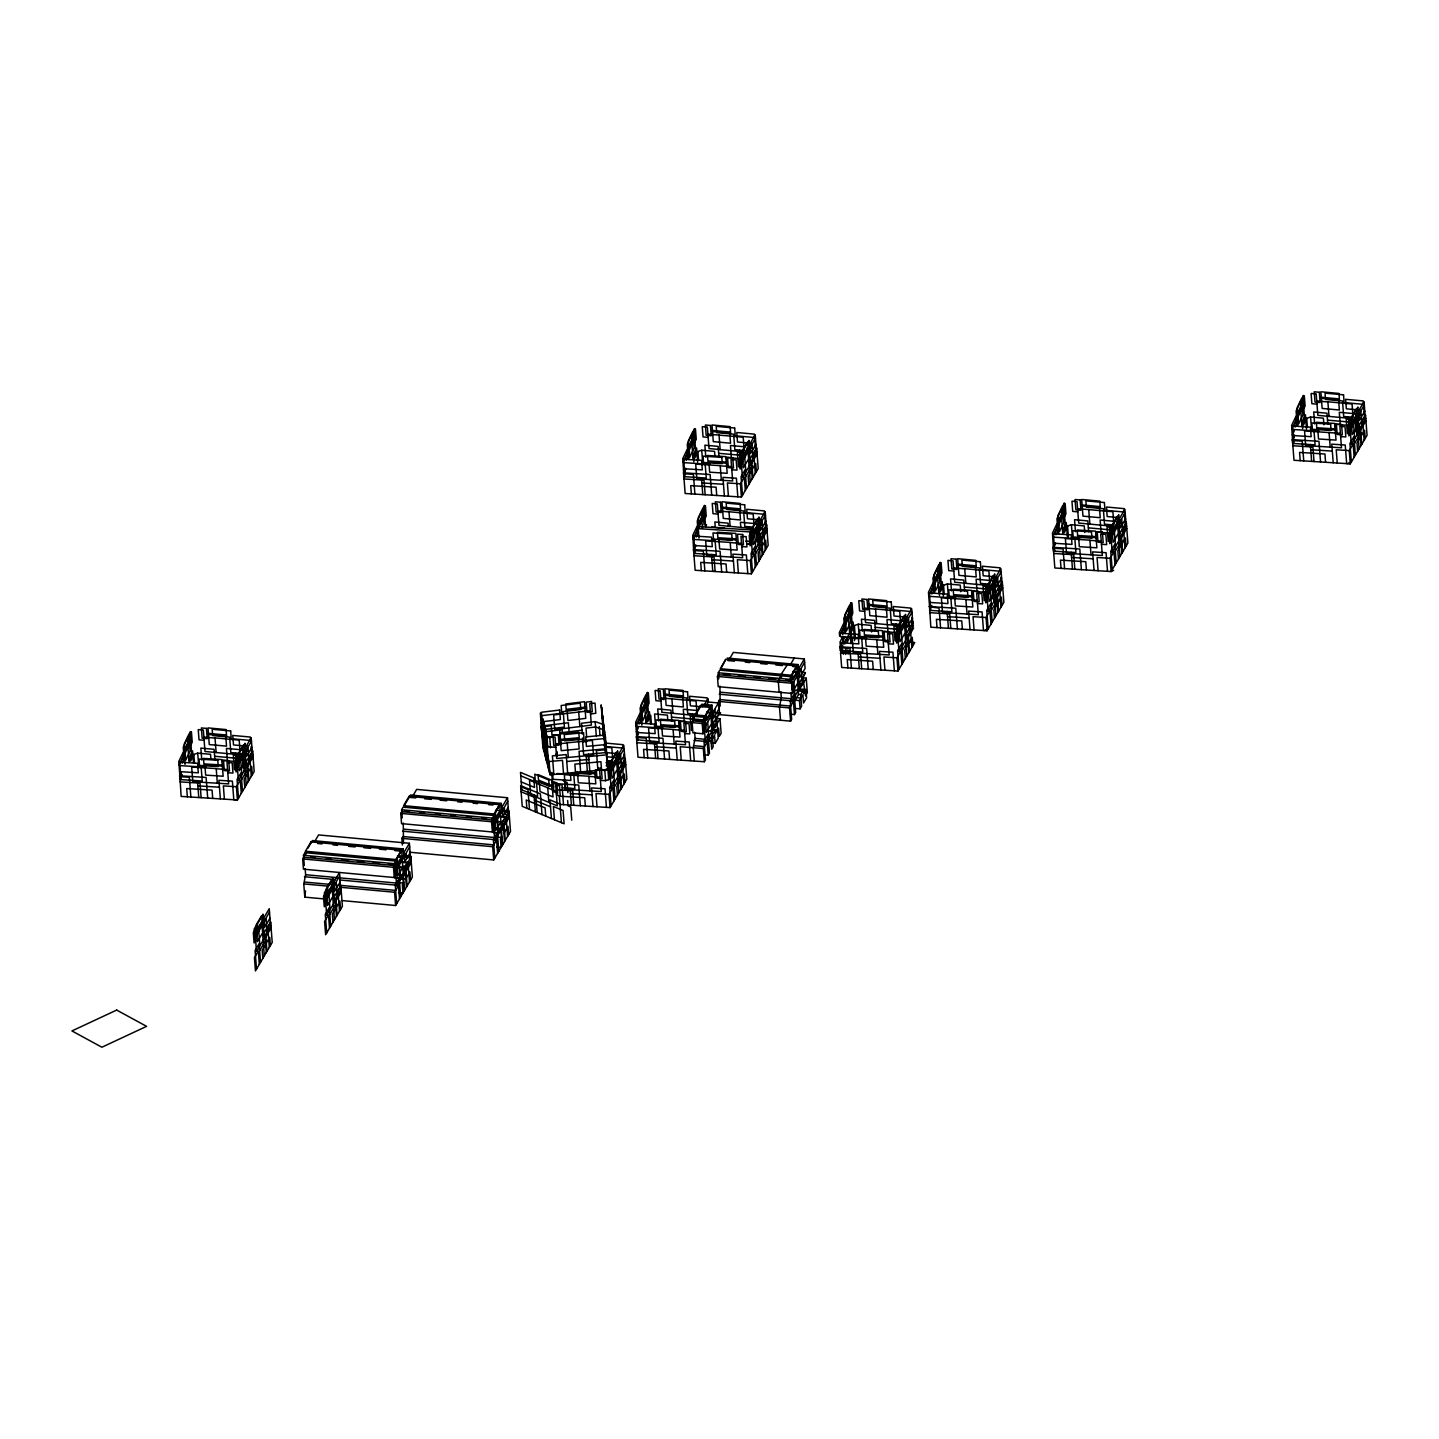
<?xml version="1.0" encoding="UTF-8"?>
<svg xmlns="http://www.w3.org/2000/svg" width="1439" height="1439" viewBox="0 0 1439 1439"><rect width="100%" height="100%" fill="white"/><g stroke="black" fill="none" stroke-linecap="round" stroke-linejoin="round"><path stroke-width="1.5" d="M184.929 748.856L189.193 739.916M184.786 750.367L189.282 740.977M179.048 764.918L184.228 754.09L185.019 764.343M190.721 741.571L181.944 759.666L182.231 763.246M190.973 744.79L192.232 742.146L191.441 731.911L190.182 734.556L191.837 755.961L189.067 761.735L187.951 747.147M251.429 750.726L252.598 750.834L254.181 771.484L237.417 799.976L181.134 796.415L179.839 775.153M181.296 773.157L179.605 776.664L189.354 777.276L190.883 797.026M182.213 774.596L179.839 779.56L202.233 780.981L201.136 766.933L179.929 765.602M190.685 761.105L193.851 754.45L197.719 753.137L210.544 754.306L210.885 758.731M244.144 770.998L243.911 765.854L242.903 767.994L242.939 756.464M243.497 763.695L244.504 761.968M244.306 770.998L245.08 769.415M693.22 436.988L688.939 445.928L689.803 457.116L694.084 448.195L692.807 431.538L688.31 440.91L688.813 447.439L693.31 438.05M683.057 461.991L688.238 451.162L688.885 459.491M694.749 438.643L685.971 456.739L686.241 460.318M694.983 441.863L696.26 439.219L695.469 428.984L694.21 431.628L695.846 453.033L693.094 458.807L691.961 444.219M755.457 447.799L756.608 447.889L758.209 468.556L741.427 497.031L685.144 493.487L683.561 472.837L685.755 468.251M686.007 468.772L683.633 473.737L693.382 474.348L694.893 494.099M694.695 458.16L697.879 451.522L701.728 450.209L714.571 451.378L714.913 455.803M555.886 754.773L557.001 752.453M552.756 786.593L553.655 787.277L553.439 784.381M703.185 513.759L698.904 522.699L699.21 526.656L752.489 530.02M703.275 514.82L698.778 524.21L698.275 517.68L702.772 508.309L704.049 524.965M693.04 538.762L698.221 527.933L698.994 538.186M701.944 521.188L704.714 515.414M704.966 518.634L706.225 515.989L705.434 505.755L704.175 508.399L705.596 526.8L706.549 524.785M765.422 524.569L766.591 524.677L768.174 545.327L751.392 573.819L695.127 570.258L693.526 549.608L695.721 545.021M695.99 545.543L693.598 550.507L703.347 551.119L704.858 570.869M646.057 700.757L641.794 709.697L642.657 720.885L646.92 711.945L645.643 695.307L641.146 704.678L641.65 711.19L646.147 701.818M635.912 725.76L641.092 714.931L641.884 725.166M647.586 702.394L638.808 720.507L639.096 724.087M647.838 705.632L649.097 702.987L648.305 692.735L647.046 695.379L648.701 716.802L645.931 722.576L644.816 707.988M636.38 731.839L638.286 727.864M704.211 754.773L708.24 755.133L709.445 753.101L708.006 734.502L703.995 741.319L705.434 759.9L704.355 761.735L637.999 757.256L636.416 736.606L638.592 732.019M638.161 733.98L636.47 737.505L646.219 738.117L647.748 757.867M636.991 739.79L659.098 741.804L658.019 727.774L636.793 726.425M647.55 721.928L650.734 715.291L651.399 724.123M758.137 544.841L757.903 539.697L756.896 541.837L756.914 530.307M757.472 537.538L758.497 535.812M758.299 544.841L759.072 543.258M849.747 610.981L845.466 619.921L846.33 631.109L850.611 622.188L849.334 605.531L844.837 614.903L845.341 621.432L849.837 612.043M851.276 612.636L842.499 630.732L842.768 634.311M851.528 615.856L852.787 613.212L851.996 602.977L850.737 605.621L852.374 627.044L844.801 642.981M844.783 637.027L840.088 646.831L866.656 648.503L868.239 669.153M841.563 650.698L840.952 642.747L858.831 643.881L858.112 634.365L840.214 633.232L840.484 636.668L861.691 637.999L862.77 652.047L840.376 650.626L840.16 647.73L842.534 642.765M840.376 650.626L842.768 645.661M845.844 639.204L843.524 644.06L842.912 636.11L840.052 642.064L840.664 650.032M910.653 642.172L914.736 642.549L897.954 671.042L841.671 667.48L840.556 652.946L842.157 649.637M845.448 642.747L844.873 643.952L844.693 641.632M871.602 632.009L871.099 625.389L858.256 624.202L854.406 625.515L851.222 632.171L852.068 643.197M849.586 637.405L847.265 642.262L846.977 638.412M849.388 651.363L848.165 653.936L847.859 649.798M938.894 570.707L934.613 579.647L935.476 590.835L939.757 581.896L938.462 565.239L933.983 574.629L934.487 581.14L938.965 571.769M928.731 595.71L933.911 584.882L934.559 593.21M940.404 572.344L931.645 590.458L931.914 594.037M940.656 575.582L941.933 572.938L941.142 562.685L939.865 565.329L941.52 586.752L938.75 592.526M1001.112 581.5L1002.281 581.608L1003.882 602.275L987.1 630.75L930.817 627.206L929.522 605.945M929.594 606.844L939.037 608.067L940.566 627.818M931.896 605.369L929.522 610.352L951.916 611.755L950.837 597.725L929.63 596.376M940.369 591.879L943.552 585.241L947.402 583.928L960.245 585.097L960.748 591.717M993.827 601.79L993.612 596.645L992.586 598.768L992.622 587.256M993.18 594.487L994.187 592.76L993.414 581.428L988.197 590.278M994.007 601.79L994.763 600.207M1062.899 511.511L1058.618 520.432L1059.482 531.639L1063.763 522.699L1062.486 506.042L1057.989 515.414L1058.492 521.943L1062.989 512.554M1052.736 536.495L1057.935 525.667L1058.564 534.013M1061.658 518.921L1064.428 513.147M1064.68 516.367L1065.939 513.723L1065.148 503.488L1063.889 506.132L1065.526 527.555L1062.773 533.329L1061.64 518.724L1055.65 531.243L1055.938 534.822M1113.624 570.384L1111.106 571.553L1054.841 567.991L1053.24 547.342L1055.435 542.755M1055.686 543.276L1053.312 548.241L1063.061 548.871L1064.572 568.603M1064.374 532.682L1067.558 526.026L1071.407 524.713L1084.251 525.901L1084.754 532.52M1302.061 403.801L1297.78 412.723L1298.644 423.929L1302.925 414.99L1301.647 398.333L1297.151 407.723L1297.654 414.234L1302.151 404.845M1291.898 428.786L1297.097 417.958L1297.726 426.304M1303.59 405.438L1294.812 423.534L1295.1 427.113M1303.842 408.658L1305.101 406.014L1304.31 395.779L1303.05 398.423L1304.687 419.846L1301.935 425.62L1300.802 411.014M1292.384 434.866L1294.273 430.891M1359.136 448.806L1357.535 428.138L1365.467 414.702L1367.05 435.351L1350.268 463.844L1294.003 460.282L1292.402 439.632L1294.596 435.046M1294.165 437.024L1292.474 440.532L1302.223 441.161L1303.734 460.894M1303.536 424.973L1306.72 418.317L1310.587 417.004L1323.412 418.191L1323.916 424.811M1357.013 434.866L1356.779 429.721L1355.772 431.862L1355.79 420.332M1356.347 427.563L1357.373 425.836M1357.175 434.884L1359.819 429.344M214.645 756.248L235.924 758.209L237.651 755.493M237.615 769.379L236.068 771.988L235.277 761.753L236.823 759.126L236.266 760.062M238.514 759.504L243.731 750.636L244.594 761.825L239.36 770.692L238.083 754.036L243.569 744.736L244.072 751.248L238.586 760.547M251.447 741.175L245.134 751.913L246.213 765.962L252.886 754.63M251.915 747.273L246.591 756.32L245.853 746.805L251.195 737.757L252.545 755.223M252.598 750.834L244.684 764.271L246.267 784.921M253.066 756.95L247.112 767.077L248.228 781.611M234.917 799.814L237.417 799.976L236.392 786.719L240.277 780.136L241.284 793.375M241.59 779.668L248.03 768.732M256.556 930.457L261.772 921.59L262.618 932.778L257.401 941.646L256.124 924.989L261.61 915.69L262.114 922.201L256.628 931.501M269.489 912.128L263.175 922.867L264.254 936.915L270.928 925.583M305.752 854.856L305.464 851.222L310.95 841.905L401.769 850.269L402.003 857.23L397.578 856.817M255.405 937.095L266.071 918.766L267.204 933.443L256.502 951.503L254.865 930.08L253.318 932.706L254.109 942.941L255.638 940.333M304.295 865.558L303.503 855.288L305.032 852.679L395.851 861.044L396.642 871.314L395.113 873.923L394.322 863.652L395.851 861.044M307.856 848.273L312.389 840.574L403.208 848.938L403.693 855.252L398.099 864.749L397.596 862.878L396.714 865.037L401.931 856.169L397.488 855.755M395.815 874.912L394.268 877.52L303.449 869.174L302.658 858.939L304.205 856.313M315.375 840.358L318.577 834.926L409.396 843.29L410.745 860.756M269.956 918.226L264.632 927.274L263.895 917.758L269.237 908.711L270.568 926.176M270.712 922.687L267.798 927.615L269.327 947.366M271.108 927.903L265.136 938.03L266.269 952.564M259.632 950.621L266.071 939.685M324.728 898.979L304.798 897.145L303.773 883.906L305.626 874.714L305.14 868.598M304.798 897.145L305.536 890.903M326.725 894.267L331.941 885.399L332.805 896.587L327.588 905.455L326.293 888.798L331.779 879.499L332.283 886.01L326.797 895.31M339.676 875.937L333.344 886.676L334.424 900.724L341.097 889.392M325.574 900.904L336.24 882.575L337.374 897.252L330.053 909.664L328.937 894.986M325.826 904.124L324.279 906.75L323.487 896.515L325.034 893.889L326.689 915.312L330.053 909.574M340.144 882.035L334.801 891.083L334.082 881.567L339.406 872.52L340.755 889.986M340.881 886.496L337.967 891.425L339.496 911.175M341.277 891.712L335.323 901.839L336.438 916.373M329.819 914.413L336.24 903.494M409.054 796.361L403.586 805.66L494.404 814.024L499.873 804.725L409.054 796.361L409.126 797.332L415.745 797.943M402.236 817.946L401.607 809.743L403.154 807.135L493.973 815.481L494.764 825.752L493.217 828.378L492.426 818.107L493.973 815.481M493.919 829.35L492.372 831.976L401.553 823.63L400.762 813.377L402.308 810.751M412.417 796.63L416.68 789.381L507.499 797.746L508.848 815.211M403.478 843.146L403.262 823.036M402.398 844.981L401.877 838.343L402.956 836.527L493.775 844.873M401.931 856.169L402.794 867.357L397.578 876.225L396.283 859.569L401.769 850.269M403.208 848.938L401.841 851.24L394.862 850.593M394.268 877.52L393.477 867.285L395.023 864.659L388.368 864.048M409.396 843.29L404.071 852.338L404.791 861.853L410.133 852.805M396.786 866.098L398.027 863.976M409.665 846.726L403.388 858.166M395.563 871.674L398.927 865.954L400.042 880.362L396.66 886.082L395.023 864.659M402.524 862.465L406.967 862.878L402.884 869.804L404.467 890.453M406.374 855.953L410.799 856.367L406.014 856.547M409.485 881.945L407.957 862.195L410.87 857.266L406.446 856.853M396.696 903.674L395.257 885.075L399.269 878.276L394.844 877.862M411.086 860.162L404.413 871.494L404.125 867.699L399.7 867.285M411.266 862.483L405.312 872.61L406.428 887.144M342.446 900.616L395.617 905.509L394.592 892.252L398.477 885.669M403.568 878.797L398.639 879.229M406.23 874.264L405.528 875.47L401.103 875.056M403.837 882.197L402.344 884.733L402.974 893.007L398.549 892.594M395.617 905.509L412.381 877.017L410.799 856.367M494.458 819.457L494.045 813.988L499.513 804.689L495.358 812.855L495.7 817.334L494.458 819.457L500.035 810.625L495.61 810.211M405.132 807.513L404.899 804.527L410.493 795.03L501.312 803.394L499.585 805.66M492.372 831.976L491.58 821.741L493.127 819.115L494.782 840.538L498.146 834.8L497.049 820.41L493.667 826.13M507.499 797.746L502.175 806.793L502.913 816.309L508.237 807.261M494.908 820.536L496.149 818.431M500.124 811.686L499.873 804.725M507.769 801.163L501.509 812.621M500.035 810.625L500.898 821.813L495.682 830.681L494.404 814.024M500.646 816.92L505.071 817.316L500.988 824.259L502.589 844.909M507.589 836.401L506.078 816.65L508.974 811.722L504.549 811.308M494.8 858.13L493.361 839.531L497.372 832.731L492.947 832.318M496.311 827.929L500.736 828.342L496.275 835.933L497.606 853.363M509.388 816.938L503.416 827.065L504.531 841.599M409.557 852.212L493.721 859.946L492.696 846.708L496.581 840.106M504.352 828.72L503.632 829.925L499.207 829.512M501.941 836.635L500.448 839.171L501.096 847.445L496.653 847.049M503.902 833.325L508.021 826.328L508.651 834.602M493.721 859.946L510.503 831.472L508.902 810.805L504.136 811.002M740.294 457.134L740.833 456.199L739.286 458.825L740.078 469.06L741.625 466.434M742.524 456.577L747.74 447.709L748.604 458.897L743.387 467.765L742.11 451.109L747.578 441.809L748.082 448.32L742.614 457.62M755.475 438.247L749.161 448.986L750.241 463.034L756.914 451.702L755.745 451.594M741.373 463.214L752.039 444.885L753.173 459.563L742.488 477.622L740.671 456.181M755.943 444.345L750.618 453.393L749.881 443.878L755.205 434.83L756.554 452.296M756.608 447.889L748.694 461.343L750.295 481.993M756.68 448.806L753.784 453.735L755.295 473.485M757.094 454.022L751.122 464.149L752.237 478.683M741.427 497.031L740.419 483.792L744.287 477.19L745.312 490.447M745.618 476.723L752.057 465.804M608.571 765.728L610.298 763.138L611.089 773.409L609.542 776.017L608.751 765.746L606.215 765.638M609.992 773.786L620.677 755.439L621.792 770.117L611.107 788.176L609.452 766.771L608.913 767.707M609.452 766.771L607.924 769.379L604.812 770.441L599.631 770.117L601.286 791.54L565.437 789.363L564.322 774.686L588.839 776.233L589.972 790.91M611.143 767.131L616.36 758.263L617.223 769.469L612.007 778.319L610.73 761.681L616.198 752.363L616.701 758.893L611.233 768.192M750.259 533.905L751.464 529.336L752.435 539.625L750.888 542.233L750.097 531.962L751.644 529.336M754.72 534.265C747.686 552.09 753.766 524.749 749.269 535.596L750.061 545.831L751.59 543.222M624.094 748.82L617.781 759.558L618.86 773.588L625.533 762.256M752.489 533.347L757.705 524.48L758.569 535.668L753.352 544.536L752.075 527.879L757.562 518.58L758.065 525.091L752.579 534.391M600.423 780.352L605.603 780.693L608.697 779.632L610.244 777.006M765.44 515.018L759.126 525.757L760.206 539.805L766.879 528.473L765.71 528.365M624.562 754.899L619.238 763.965L618.5 754.45L623.824 745.384L625.174 762.868M751.176 539.967L752.327 538.312M624.076 758.353L625.246 758.461L617.313 771.916L618.914 792.565M625.299 759.36L622.403 764.307L623.914 784.039M765.908 521.116L760.583 530.164L759.846 520.648L765.188 511.6L766.519 529.066M766.591 524.677L758.677 538.114L760.26 558.764M625.713 764.577L619.741 774.704L620.857 789.238M559.987 804.437L610.046 807.603L609.039 794.364L612.906 787.763L613.931 801.001M614.237 787.295L620.677 776.376M755.835 548.673L752.453 554.393L750.816 532.97M767.059 530.793L761.087 540.92L762.22 555.454M751.392 573.819L750.385 560.562L754.27 553.979L755.277 567.218M755.583 553.511L762.022 542.575M610.046 807.603L626.828 779.111L625.246 758.461M725.724 659.386L720.255 668.703L791.252 675.233L796.72 665.915L725.724 659.386L721.569 667.552M718.745 678.884L718.277 672.768L719.824 670.16L790.82 676.69L791.234 682.068M718.439 674.729L792.673 681.564L794.004 690.864L792.457 693.49L718.223 686.655L717.431 676.42L718.978 673.794M700.433 705.578L694.947 714.877L705.038 715.795L710.506 706.495L700.433 705.578L700.505 706.549M703.203 721.838L693.13 720.903L694.515 716.334M696.278 713.726L701.854 704.229L711.945 705.164L712.431 711.478L710.812 714.23M729.087 659.656L733.35 652.407L804.347 658.954L805.085 668.451L799.76 677.517L799.023 668.002L804.347 658.954M704.552 731.138L703.005 733.764L692.932 732.829L692.141 722.594L693.688 719.968M703.797 705.829L708.06 698.599L708.312 702.016L706.189 705.65M704.606 717.27L705.398 727.54L703.851 730.149L703.059 719.878L704.606 717.27L690.216 715.974L691.332 730.508M711.945 705.164L706.351 714.661L706.783 720.202L711.01 713.024L710.506 706.495M703.005 733.764L702.214 723.511L703.761 720.885L704.301 727.918L707.682 722.18M720.148 706.171L719.932 686.079M694.282 760.799L693.256 747.561L695.109 738.387L694.623 732.253M706.693 719.14L710.668 712.395L706.639 712.035M790.425 714.194L794.454 714.571L795.659 712.521L794.22 693.922L790.209 700.739L791.648 719.338L790.569 721.155L719.572 714.625L718.565 701.387L719.626 699.552L790.623 706.081M718.403 702.952L713.06 711.999L713.546 718.079L718.87 709.031L718.403 702.952L708.312 702.016M710.974 716.37L707.664 721.982L708.797 736.66M715.165 712.827L719.194 713.186L711.621 726.029L713.204 746.697L711.711 749.233L711.082 740.959L714.535 735.095L715.165 743.369L711.136 743.01M719.572 714.625L720.651 712.809M715.974 718.349L720.004 718.709L714.751 727.63L714.571 725.31L713.15 727.72L712.125 714.392L714.967 709.571L716.1 724.249L705.416 742.308L704.408 729.213M704.355 761.735L703.329 748.478L707.215 741.894L708.24 755.133M708.546 741.427L714.985 730.49L710.938 730.131M715.165 743.369L718.223 738.171L716.712 718.421L719.194 713.186M780.729 675.772L778.355 682.014L779.147 692.249M788.086 663.667L781.161 674.297L781.449 677.949M791.072 663.451L794.274 658.019M785.946 679.945L789.975 680.323L789.417 681.259L790.82 676.69M727.163 658.055L798.159 664.584L792.565 674.082L792.997 679.64L797.224 672.445L796.72 665.915M792.907 678.578L796.882 671.833L792.853 671.455M797.026 673.65L798.645 670.916L798.159 664.584M792.457 693.49L791.666 683.237L792.673 681.564M804.617 662.372L798.285 673.11L799.382 687.158L800.786 684.748L800.965 687.069L806.236 678.147L802.189 677.769M791.99 684.838L797.188 675.79M798.357 673.812L801.181 668.991L802.314 683.669L791.63 701.746L790.928 692.609M794.436 688.651L797.746 683.021L796.882 671.833M801.433 672.247L805.408 672.625L797.836 685.468L798.537 694.443L794.76 700.847M790.569 721.155L789.543 707.916L793.429 701.315L794.454 714.571M796.019 708.474L800.102 708.851L801.595 706.315L800.696 694.641L803.358 690.126L797.242 689.551M800.102 708.851L799.454 700.577L802.908 694.731L803.538 703.005L806.595 697.807L805.966 689.533L799.778 688.957M805.966 689.533L803.61 693.526L803.358 690.126M896.479 629.167L898.206 626.577L898.997 636.847L897.45 639.456L896.065 624.094M899.051 630.57L904.268 621.702L905.131 632.89L899.915 641.758L898.638 625.102L904.106 615.802L904.609 622.314L899.141 631.631M912.002 612.259L905.689 622.979L906.768 637.027L913.441 625.695L912.272 625.587L911.66 617.637M898.026 626.559L898.709 635.516L897.738 637.189L901.282 631.487M898.152 640.445L896.605 643.053L895.831 632.818L897.199 630.174L899.015 651.615L909.7 633.556L908.585 618.878L901.264 631.289L902.397 645.967M912.47 618.338L907.146 627.386L906.408 617.871L911.732 608.823L913.081 626.289M913.621 628.016L907.649 638.143L908.764 652.676M897.954 671.042L896.947 657.785L900.832 651.201L901.839 664.44M902.145 650.734L908.585 639.797M986.506 589.918L988.161 611.341L998.846 593.264L997.713 578.586L987.046 596.933L986.506 589.918L984.96 592.544L985.751 602.779L987.298 600.153M988.269 591.339L993.755 582.04L993.252 575.51L987.784 584.828L989.061 601.484L994.277 592.616M1001.148 571.967L994.817 582.705L995.896 596.753L1002.569 585.403M986.866 596.915L987.856 595.242L987.172 586.267L985.625 588.893L986.596 599.182L988.143 596.555L987.352 586.285L985.805 588.893L964.328 587.04M1001.616 578.046L996.274 587.112L995.554 577.597L1000.878 568.549L1002.228 586.015M1002.281 581.608L994.367 595.062L995.95 615.712M1002.353 582.525L999.457 587.454L1000.968 607.204M1002.749 587.742L996.795 597.869L997.911 612.402M985.787 630.048L987.1 630.75L986.075 617.511L989.96 610.909L990.985 624.166M991.291 610.442L997.731 599.523M1088.352 527.843L1109.613 529.786L1111.178 527.07L1112.149 537.359L1110.602 539.967L1109.811 529.696L1111.358 527.088M1110.35 530.685L1111.052 537.718L1121.736 519.389L1122.852 534.067L1112.167 552.126L1110.512 530.703L1109.973 531.657M1110.512 530.703L1108.983 533.329L1109.757 543.582L1111.304 540.956M1112.203 531.081L1117.419 522.213L1118.283 533.401L1113.066 542.269L1111.789 525.613L1117.276 516.313L1117.761 522.825L1112.293 532.142M1125.154 512.77L1118.84 523.49L1119.92 537.538L1126.593 526.206M1110.89 537.718L1112.041 536.045M1125.622 518.849L1120.297 527.897L1119.56 518.382L1124.902 509.334L1126.233 526.8M1125.136 522.303L1126.305 522.411L1118.373 535.848L1119.974 556.515M1126.377 523.31L1123.463 528.239L1124.992 547.989M1126.773 528.527L1120.801 538.654L1121.916 553.188M1126.305 522.411L1127.888 543.061L1111.106 571.553L1110.099 558.296L1113.984 551.713L1114.991 564.951M1115.297 551.245L1121.736 540.309M1348.811 421.969L1350.519 419.379L1351.311 429.649L1349.764 432.258L1348.973 421.987L1350.519 419.379M1349.134 423.947L1349.692 422.994L1351.329 444.417L1362.014 426.358L1360.898 411.68L1350.232 430.009M1349.692 422.994L1348.145 425.62L1348.919 435.873L1350.466 433.247M1351.365 423.372L1356.581 414.504L1357.445 425.692L1352.228 434.56L1350.951 417.904L1356.437 408.604L1356.923 415.116L1351.455 424.433M1364.316 405.061L1358.002 415.781L1359.082 429.829L1365.755 418.497L1364.586 418.389M1364.784 411.14L1359.459 420.188L1358.722 410.673L1364.064 401.625L1365.395 419.091M1365.935 420.818L1359.963 430.945L1361.078 445.478M1348.973 463.124L1350.268 463.844L1349.26 450.587L1353.146 444.003L1354.153 457.242M1354.459 443.536L1360.898 432.599M984.6 630.588L988.179 628.933L986.74 610.334L990.751 603.517L992.191 622.116M1347.767 463.682L1351.347 462.009L1349.926 443.428L1353.937 436.611L1355.358 455.21M866.548 638.125L859.281 637.441L855.432 638.754L854.406 625.515M584.936 707.161L567.056 709.319L567.919 720.525L585.781 718.349L584.504 701.692L565.743 703.977L566.229 710.488L585.007 708.222M541.676 715.669L563.333 713.06L564.412 727.091L544.931 729.447M590.278 710.704L553.655 714.949L554.788 729.627L579.845 726.587L578.712 711.909M590.53 713.942L595.818 713.294L595.027 703.059L589.738 703.689L591.375 725.112L579.827 726.515M606.61 760.476L607.924 769.379L550.13 774.812L542.845 746.715L541.244 726.065L568.369 722.774L569.071 731.767M603.804 733.998L602.581 724.195L595.188 721.623L581.464 723.277L582.291 734.088M559.951 732.865L581.986 730.203M548.547 737.685L552.162 737.236L551.263 725.76L541.316 726.965L544.104 751.59M587.004 741.373L582.885 741.876L582.579 737.991M552.99 735.293L558.296 734.807L559.087 745.078L553.781 745.564L552.99 735.203L558.296 734.807M545.723 730.418L547.18 743.279L542.179 722.954L543.312 737.631L547.953 755.439L546.298 734.034L546.982 736.606L555.058 737.074L556.695 758.497L593.516 755.115L592.382 740.437L567.2 742.812L568.315 757.49M604.056 735.185L585.691 736.894L586.428 746.409L604.794 744.683M560.329 739.466L578.298 737.775L579.162 748.964L561.192 750.654L559.915 733.998L578.784 732.235L579.287 738.747L560.419 740.527M604.326 738.603L582.543 740.653L583.622 754.684L606.61 752.525M558.998 743.765L555.58 743.999L567.2 743.01M547.09 744.269L547.755 746.859L555.85 747.309M606.323 748.73L579.054 751.302L580.637 771.952M548.439 768.318L547.432 755.061L549.104 761.573L562.487 760.314L563.512 773.552M566.75 761.501L588.911 759.414M1335.158 428.912L1317.656 427.797L1318.502 438.985L1336.022 440.1L1334.726 423.444L1316.361 422.275L1316.847 428.804L1335.23 429.955M1292.798 429.47L1314.005 430.801L1315.084 444.849L1292.708 443.428L1291.646 425.35L1296.017 416.231L1296.737 425.746M1340.393 433.373L1304.543 430.909L1305.677 445.586L1341.508 447.781L1339.853 426.358L1345.033 426.681L1345.825 436.916L1340.644 436.593M1293.265 435.549L1311.163 436.683L1310.425 427.167L1292.546 426.034L1293.877 443.5M1292.402 439.632L1318.969 441.305L1320.552 461.955M1292.87 445.748L1312.89 447.025L1314.005 461.541M1349.26 450.587L1336.219 449.777L1337.245 463.016M1310.731 449.723L1332.316 451.091M726.317 462.099L708.797 461.002L709.661 472.19L727.181 473.305L725.886 456.649L707.502 455.479L708.006 462.009L726.389 463.16M683.957 462.656L705.164 464.006L706.243 478.054L683.849 476.633L682.806 458.555L687.176 449.436L687.896 458.951M720.237 465.858L731.552 466.578M731.803 469.798L736.984 470.121L736.192 459.886L731.012 459.563L732.667 480.968L696.818 478.791L695.703 464.113L720.22 465.66L721.353 480.338M684.424 468.754L702.304 469.887L701.584 460.372L683.687 459.239L685.036 476.705M683.561 472.837L710.129 474.51L711.711 495.16M684.029 478.953L704.031 480.212L705.164 494.746M740.419 483.792L727.379 482.964L728.404 496.221M701.89 482.928L723.475 484.295M1095.996 536.603L1078.495 535.506L1079.34 546.694L1096.86 547.809L1095.565 531.153L1077.199 529.984L1077.685 536.513L1096.068 537.664M1053.636 537.179L1074.843 538.51L1075.922 552.558L1053.528 551.137L1052.485 533.06L1056.856 523.94L1057.575 533.455M1089.917 540.362L1101.231 541.082M1101.483 544.302L1106.663 544.626L1105.871 534.391L1100.691 534.067L1102.346 555.49L1066.515 553.296L1065.382 538.618L1089.917 540.165L1091.032 554.842M1054.103 543.258L1072.001 544.392L1071.264 534.876L1053.366 533.743L1054.715 551.209M1053.24 547.342L1079.808 549.014L1081.391 569.664M698.275 528.653L753.55 532.142M1053.708 553.457L1073.728 554.735L1074.843 569.25M1110.099 558.296L1097.058 557.487L1098.083 570.725M1071.569 557.433L1093.154 558.8M736.282 538.87L718.781 537.772L719.644 548.961L737.146 550.076L735.869 533.419L717.485 532.25L717.971 538.78L736.354 539.931M712.359 539.013L732.253 540.434L731.767 534.121L712.989 532.934L713.492 539.265M745.762 541.136L750.205 541.406M693.922 539.445L715.129 540.776L716.208 554.824L693.832 553.403L692.771 535.326L697.142 526.206L697.861 535.722M730.221 542.629L741.517 543.348M747.039 544.14L751.482 544.41M741.769 546.568L746.949 546.892L746.157 536.657L740.977 536.333L742.632 557.738L706.801 555.562L705.668 540.884L730.203 542.431L731.318 557.109M694.389 545.525L712.287 546.658L711.55 537.143L693.67 536.01L695.001 553.475M693.526 549.608L720.094 551.281L721.676 571.931M693.994 555.724L714.014 556.983L715.129 571.517M750.385 560.562L737.362 559.735L738.369 572.992M711.855 559.699L733.44 561.066M971.973 595.818L954.471 594.721L955.334 605.909L972.836 607.006L971.559 590.35L953.176 589.199L953.679 595.71L972.062 596.879M965.911 599.577L977.225 600.279M977.477 603.517L982.657 603.84L981.866 593.587L976.685 593.264L978.34 614.687L942.491 612.51L941.358 597.833L965.893 599.379L967.026 614.057M930.098 602.473L947.977 603.589L947.24 594.073L929.36 592.958L930.709 610.424M929.234 606.556L955.802 608.229L957.385 628.879M929.702 612.672L949.704 613.931L950.819 628.465M986.075 617.511L973.052 616.683L974.077 629.94M947.546 616.647L969.131 618.015M882.844 636.092L865.325 634.995L866.188 646.183L883.708 647.298L882.413 630.642L864.03 629.473L864.533 636.002L882.916 637.153M876.765 639.851L888.079 640.571M888.331 643.791L893.511 644.114L892.72 633.88L887.539 633.556L889.194 654.961L853.345 652.784L852.23 638.107L876.765 639.653L877.88 654.331M840.16 647.73L849.909 648.359L851.42 668.092M840.556 652.946L860.576 654.205L861.691 668.739M896.947 657.785L883.906 656.975L884.931 670.214M858.417 656.921L880.002 658.289M679.154 725.868L661.652 724.77L662.516 735.959L680.017 737.056L678.74 720.417L660.357 719.248L660.861 725.76L679.244 726.929M673.092 729.627L684.406 730.328M684.64 733.566L689.821 733.89L689.047 723.655L683.867 723.313L685.504 744.736L649.673 742.56L648.539 727.882L673.074 729.429L674.207 744.107M637.261 732.523L655.159 733.638L654.421 724.141L636.542 723.008L637.891 740.473M636.416 736.606L662.965 738.279L664.566 758.929M636.883 742.722L656.886 743.981L658.001 758.515M654.727 746.697L676.312 748.064M597.904 768.066L601.34 768.282L602.132 778.553L596.969 778.229L596.322 769.757M579.647 771.7L594.937 772.671L595.8 783.859L578.28 782.762L577.417 771.556M576.625 772.563L595.009 773.732M572.128 773.049L590.889 774.236L590.763 772.401M557.055 773.516L573.783 774.56L574.863 788.608L562.217 787.817M588.857 776.412L600.171 777.132M553.367 783.464L578.748 785.064L580.331 805.732M556.173 791.432L529.498 780.136L530.631 794.814L557.289 805.84L555.634 784.417L562.001 784.921L563.512 804.671M222.29 765.026L204.788 763.929L205.651 775.117L223.153 776.233L221.876 759.576L203.493 758.407L203.996 764.936L222.379 766.088M558.494 789.885L572.668 790.784L573.783 805.318M216.228 768.786L227.542 769.505M609.039 794.364L595.998 793.537L597.023 806.775M570.51 793.501L592.095 794.85M227.776 772.725L232.956 773.049L232.183 762.814L227.002 762.49L228.639 783.895L192.808 781.719L191.675 767.041L216.21 768.588L217.343 783.266M180.397 771.682L198.294 772.815L197.557 763.3L179.677 762.166L181.008 779.632M179.533 775.765L206.101 777.438L207.702 798.087M180.019 781.881L200.021 783.14L201.136 797.674M236.392 786.719L223.369 785.892L224.376 799.149M197.863 785.856L219.448 787.223M1321.272 397.236L1338.522 398.819L1339.385 410.007L1322.135 408.424L1320.858 391.768L1338.972 393.441L1339.475 399.952L1321.362 398.297M1363.506 404.341L1342.605 402.434L1343.684 416.465L1351.509 417.184M1316.739 400.941L1327.891 401.967M1316.991 404.161L1311.882 403.693L1311.109 393.459L1316.199 393.926L1317.854 415.349L1351.617 418.533M1360.143 410.079L1346.346 408.82L1345.627 399.305L1363.237 400.923L1364.298 414.594M1358.542 414.054L1339.295 412.291L1340.249 424.667M1355.934 414.72L1360.143 415.116M1364.37 415.493L1365.539 415.601L1362.625 420.53L1364.154 440.28M1348.559 419.217L1346.22 419.001L1347.336 433.535L1349.674 433.751M1327.513 420.134L1348.973 421.987M1318.861 430.927L1311.595 430.243L1310.587 417.004M712.431 430.441L729.681 432.024L730.544 443.212L713.294 441.629L712.017 424.973L730.131 426.646L730.634 433.157L712.521 431.502M707.898 434.146L743.208 437.204L744.233 450.533M708.15 437.366L703.041 436.898L702.25 426.663L707.358 427.131L709.013 448.554L720.166 449.58M751.302 443.284L737.505 442.007L736.786 432.491L754.396 434.128L754.666 437.546L733.764 435.621L734.843 449.67L742.668 450.389M743.945 446.738L730.436 445.496L731.39 457.872M747.093 447.925L751.302 448.302M742.776 451.738L720.166 449.652L719.032 434.974M743.603 452.781L737.38 452.206L738.495 466.74L740.833 466.956M718.673 453.321L740.132 455.192M742.362 461.541L741.499 452.548M710.021 464.113L702.754 463.448L701.728 450.209M1082.11 504.945L1099.36 506.528L1100.223 517.716L1082.973 516.133L1081.696 499.477L1099.81 501.15L1100.313 507.661L1082.2 506.006M1077.577 508.651L1112.887 511.708L1113.912 525.037M1077.829 511.87L1072.721 511.403L1071.947 501.168L1077.038 501.635L1078.692 523.059L1112.455 526.242M1117.132 517.428L1107.185 516.529L1106.465 507.014L1124.075 508.633L1124.345 512.05L1103.443 510.126L1104.522 524.174L1112.347 524.893M1119.38 521.763L1100.133 520.001L1101.087 532.376M1116.772 522.429L1120.981 522.825M1113.282 527.286L1107.059 526.71L1108.174 541.244L1110.512 541.46M1109.883 533.185L1096.14 531.926L1096.77 540.201M1079.7 538.636L1072.433 537.952L1071.407 524.713M722.396 507.212L739.646 508.794L740.509 519.983L723.259 518.4L721.982 501.743L740.096 503.416L740.599 509.928L722.486 508.273M764.631 514.317L743.729 512.392L744.808 526.44L752.633 527.16M717.863 510.917L729.015 511.942M718.115 514.137L713.007 513.669L712.233 503.434L717.324 503.902L718.978 525.325L752.741 528.509M761.267 520.055L747.471 518.777L746.751 509.28L764.361 510.899L765.494 525.469L766.663 525.577L763.749 530.505L765.278 550.256M759.666 524.03L740.419 522.267L740.815 527.411M757.058 524.695L761.267 525.073M747.345 528.976L753.568 529.552M711.711 526.98L724.537 528.167M748.46 543.51L750.798 543.726M958.104 564.142L975.354 565.743L976.218 576.931L958.968 575.348L957.69 558.692L975.804 560.365L976.29 566.876L958.176 565.203M953.571 567.865L964.724 568.891M953.823 571.085L948.715 570.617L947.923 560.383L953.032 560.85L954.687 582.255L965.821 583.281M996.957 577.003L983.179 575.726L982.441 566.211L1000.069 567.829L1000.339 571.265L979.437 569.34L980.517 583.389L989.906 584.252L988.881 570.923L964.706 568.693L965.839 583.371L989.996 585.601M997.281 581.158L976.11 579.197L977.063 591.591M996.975 582.022L992.748 581.644L992.982 584.522M989.277 586.5L983.053 585.925L984.168 600.459L986.506 600.675L985.211 583.82M989.744 592.76L972.134 591.141L972.764 599.397M955.694 597.833L948.427 597.167L947.402 583.928M868.958 604.434L886.208 606.017L887.072 617.205L869.822 615.622L868.544 598.966L886.658 600.639L887.161 607.15L869.048 605.495M864.425 608.139L875.578 609.165M864.677 611.359L859.569 610.891L858.777 600.657L863.886 601.124L865.541 622.547L876.693 623.573M907.829 617.277L894.033 616.018L893.313 606.503L910.923 608.121L911.193 611.539L890.291 609.614L891.371 623.663L900.76 624.526L899.735 611.197L875.56 608.967L876.693 623.645L900.868 625.875M908.135 621.432L886.964 619.49L887.917 631.865M911.984 621.792L913.153 621.9L905.221 635.336L906.822 655.986M903.62 621.918L907.829 622.314M912.056 622.691L913.207 622.799L910.311 627.728L911.822 647.478M900.13 626.774L893.907 626.199L895.022 640.733L897.36 640.949M875.2 627.314L896.659 629.185M900.616 633.034L882.988 631.415L883.618 639.689M727.99 660.573L734.502 661.167M745.384 662.174L749.737 662.57M760.619 663.559L767.149 664.17M775.837 664.962L782.366 665.573M792.763 666.527L796.792 666.905M793.195 672.067L797.224 672.445M718.277 672.768L789.274 679.298M723.331 674.189L729.861 674.783M738.567 675.593L745.096 676.186M753.784 676.996L760.314 677.589M769.02 678.399L775.549 678.992M798.285 683.309L802.314 683.669M717.431 676.42L791.666 683.237M794.202 690.234L798.231 690.612M798.573 690.954L802.638 691.332M798.537 694.443L800.696 694.641M794.832 697.483L800.947 698.041M720.399 692.195L791.396 698.742M793.339 700.02L799.454 700.577M719.212 694.21L790.209 700.739M665.286 694.21L682.536 695.792L683.381 706.981L666.149 705.398L664.854 688.741L682.967 690.414L683.471 696.926L665.358 695.253M718.565 701.387L789.543 707.916M660.753 697.915L696.044 700.973L697.07 714.302L687.698 713.438L686.619 699.39L707.502 701.315L707.251 697.879L689.623 696.26L690.36 705.776L702.214 706.873M660.987 701.135L655.896 700.667L655.105 690.432L660.213 690.9L661.85 712.305L695.613 715.507M702.52 706.729L710.578 707.466M696.782 710.488L683.291 709.247L684.245 721.641M706.981 712.647L711.01 713.024M692.986 718.942L703.059 719.878M671.509 717.09L692.789 719.05M695.703 720.148L701.746 720.705M712.071 723.871L716.1 724.249M692.141 722.594L702.214 723.511M711.55 729.357L717.593 729.915M707.988 730.814L712.017 731.192M662.857 727.882L655.59 727.217L654.583 713.978L667.408 715.147L667.75 719.572M708.546 738.045L712.575 738.423M695.109 738.387L705.182 739.304M707.053 740.581L711.082 740.959M693.922 740.383L703.995 741.319M694.335 745.726L704.408 746.661M703.329 748.478L680.233 746.733L681.241 759.99M605.405 743.064L623.015 744.683L623.285 748.118L605.657 746.499M605.711 747.201L611.827 747.758L612.564 757.292M619.921 753.838L606.125 752.579L602.006 710.74M606.934 756.77L620.227 757.993M619.921 758.875L615.712 758.479L615.928 761.375M612.852 761.087L608.157 760.655L608.823 769.253M608.265 762.004L612.96 762.436M605.999 762.778L612.223 763.336M606.485 769.038L612.708 769.595M208.421 733.368L225.671 734.951L226.517 746.139L209.267 744.557L207.989 727.9L226.103 729.573L226.607 736.084L208.493 734.43M203.888 737.074L215.023 738.099M571.373 774.02L578.64 774.686M204.122 740.294L199.032 739.826L198.24 729.591L203.349 730.059L204.986 751.482L240.313 754.809M247.274 746.211L233.496 744.934L232.758 735.437L250.386 737.056L250.638 740.473L229.754 738.549L230.834 752.597L240.205 753.46M247.598 750.367L226.427 748.424L227.38 760.799M243.065 750.852L247.274 751.23M239.576 755.709L233.352 755.133L234.467 769.667L236.823 769.883M240.061 761.968L222.433 760.35L223.081 768.624M237.363 766.142L248.03 747.812L249.163 762.49L238.46 780.55L236.644 759.108M205.993 767.041L198.726 766.375L197.719 753.137M424.577 798.753L431.196 799.365M440.028 800.174L446.648 800.786M457.674 801.793L462.081 802.207M473.107 803.214L477.532 803.628M488.558 804.635L492.965 805.049M504.19 811.902L508.633 812.316M504.765 814.204L509.208 814.618L502.535 825.95L502.229 822.137M499.423 816.039L506.078 816.65M495.7 817.334L496.203 819.205L501.797 809.707L501.312 803.394M401.607 809.743L492.426 818.107M404.521 810.966L408.964 811.362M420.026 812.387L424.469 812.801M435.531 813.808L439.974 814.222M451.037 815.247L455.479 815.643M466.56 816.668L470.985 817.082M482.065 818.089L486.49 818.503M401.751 811.704L492.588 820.05M502.049 821.453L506.474 821.867M496.473 821.399L500.898 821.813M400.762 813.377L491.58 821.741M493.577 832.569L498.002 832.965M497.013 837.084L501.438 837.48M403.729 829.17L494.548 837.534M402.542 831.184L493.361 839.531M401.877 838.343L492.696 846.708M317.641 843.488L322.048 843.902M333.093 844.909L337.499 845.323M348.526 846.33L355.145 846.941M363.977 847.751L370.596 848.362M379.41 849.172L386.03 849.783M397.848 856.385L402.272 856.781M406.086 857.464L410.511 857.86M305.464 851.222L396.283 859.569M403.532 861.799L407.957 862.195M303.503 855.288L394.322 863.652M310.842 856.924L315.285 857.32M326.347 858.346L330.79 858.759M341.852 859.767L348.508 860.378M357.358 861.206L364.013 861.817M372.863 862.627L379.518 863.238M402.83 866.26L407.255 866.674M303.647 857.248L394.466 865.594M403.927 867.015L408.37 867.411M398.351 866.962L402.794 867.357M302.658 858.939L393.477 867.285M401.355 878.456L405.78 878.869L409.899 871.89L410.529 880.164M395.473 878.114L399.898 878.527M398.909 882.629L403.334 883.042M305.626 874.714L396.445 883.078M304.438 876.729L335.449 879.589M339.874 879.984L395.257 885.075M304.852 882.071L333.65 884.733M338.075 885.129L395.671 890.435M303.773 883.906L328.146 886.136M341.439 887.359L394.592 892.252M563.261 780.855L567.11 782.456L567.901 792.709M555.634 784.417L559.483 786.018L560.275 796.271L556.425 794.652M552.198 785.748L539.175 780.334L540.021 791.522L553.044 796.954L551.767 780.298L538.096 774.596L538.6 781.125L552.27 786.809M520.738 775.801L536.531 782.384L537.61 796.415L520.954 789.489M521.224 781.899L534.517 787.439L533.797 777.923L520.486 772.383L521.835 789.849M520.72 786.593L527.969 789.615L529.498 809.348M560.005 804.059L549.986 799.886L551.425 818.485M521.134 791.81L536.01 797.997L537.125 812.531M534.463 800.12L550.525 806.811M543.618 725.688L545.885 734.43M545.975 735.491L542.575 718.493L545.489 734.178M540.614 716.406L543.366 727.001L544.446 741.049L541.55 729.861M541.082 722.504L543.402 731.426L540.344 712.989L541.694 730.454M541.244 726.065L544.697 739.322L546.28 759.972M546.496 747.704L549.662 773.013M544.32 742.182L541.712 732.181L562.145 729.717L562.379 732.577M544.23 743.855L547.018 754.63M601.628 707.664L605.621 751.842M601.466 707.772L601.178 704.876L603.499 736.156M602.042 713.114L605.441 737.901M602.006 714.787L604.632 732.703M604.2 733.153L601.556 707.484M604.596 734.951L605.927 743.981M604.668 737.416L606.395 749.647L596.394 750.582L597.904 770.333M603.103 729.195L606.79 754.845L586.249 756.788L587.382 771.322M603.696 734.286L602.995 729.537L595.602 726.965L585.997 728.134L586.662 736.966M605.046 744.305L605.711 748.82M604.938 745.168L605.981 752.219M606.826 757.975L606.556 756.194L607.456 766.25M604.236 744.377L605.01 749.575L604.56 743.747M1365.197 438.499L1364.568 430.225L1356.995 443.068L1357.643 451.342M1360.503 427.419L1361.798 444.273M1355.988 420.35L1356.545 427.581M1353.074 417.328L1352.048 403.999L1327.873 401.769L1329.006 416.447M1353.577 424.091L1354.711 438.769M1349.512 422.976L1350.052 430.009M1348.379 416.896L1349.045 425.476L1335.302 424.217L1335.932 432.491M1346.67 463.61L1345.231 445.011L1331.777 444.165L1333.216 462.764M1329.078 432.455L1330.194 447.133M1327.819 424.019L1326.974 413.209L1313.717 411.986L1314.634 423.947M1325.571 462.279L1324.941 454.005L1299.561 452.404L1300.208 460.678M1310.335 444.543L1311.631 461.397M1306.72 418.317L1307.403 427.149M1306.522 428.984L1305.425 414.81L1302.151 421.681L1302.673 428.606M1124.507 514.083L1125.208 523.202M1126.035 546.208L1125.406 537.934L1117.833 550.777L1118.481 559.052M1121.341 535.128L1122.636 551.982M1114.416 531.8L1115.549 546.478M1116.196 562.919L1114.775 544.32L1110.764 551.137L1112.185 569.718M1109.217 524.605L1110.206 537.323M1107.508 571.319L1106.069 552.72L1092.615 551.874L1094.054 570.474M1088.711 509.478L1089.845 524.156M1088.657 531.728L1087.812 520.918L1074.555 519.695L1075.473 531.657M1086.409 569.988L1085.779 561.714L1060.399 560.113L1061.047 568.387M1071.174 552.252L1072.469 569.107M1067.558 526.026L1068.404 537.071M1067.36 536.693L1066.263 522.519L1062.989 529.39L1063.205 532.394M1000.807 577.345L1001.184 582.417M1002.03 605.405L1001.382 597.131L993.827 609.974L994.457 618.248M997.317 594.343L998.612 611.197M992.802 587.256L993.36 594.487M990.41 591.015L991.543 605.693M983.485 630.534L982.064 611.935L968.609 611.089L970.03 629.67M964.634 590.925L963.806 580.115L950.549 578.892L951.467 590.871M962.403 629.203L961.756 620.928L936.393 619.328L937.023 627.602M947.15 611.467L948.445 628.321M943.552 585.241L944.236 594.073M943.354 595.908L942.257 581.734L938.965 588.587L939.505 595.512M937.634 577.938L938.768 592.616M933.569 592.652L932.832 583.155L928.461 592.274L929.81 609.74M912.884 645.697L912.254 637.423L904.681 650.266L905.329 658.54M908.189 634.617L909.484 651.471M903.044 662.408L901.605 643.809L897.612 650.608L899.033 669.207M894.356 670.808L892.917 652.209L879.463 651.363L880.902 669.962M875.488 631.217L874.66 620.407L861.403 619.184L862.321 631.145M873.257 669.477L872.628 661.203L847.247 659.602L847.895 667.876M858.256 624.202L859.281 637.441M858.004 651.741L859.317 668.595M854.55 640.607L853.111 622.008L849.837 628.879L850.953 643.575M848.488 618.212L849.622 632.89M845.413 633.502L844.765 625.156L839.585 635.984L839.333 632.548L843.704 623.429L844.423 632.944M845.934 649.007L846.24 653.144M845.664 654.349L845.359 650.212L843.416 654.241L843.11 650.068M806.236 678.147L807.351 692.681L805.498 695.81L802.926 677.859L805.408 672.625M793.878 681.42L795.012 696.098M791.252 675.233L791.666 680.683M792.116 686.601L792.385 690.126M780.837 691.673L781.323 697.807L779.47 706.981L780.496 720.237M766.321 548.475L765.692 540.201L758.119 553.044L758.767 561.3M754.827 439.579L755.529 448.698M761.627 537.395L762.922 554.249M756.356 471.686L755.727 463.43L748.154 476.255L748.802 484.529M760.655 535.56L760.943 539.319M751.662 460.624L752.957 477.478M757.112 530.307L757.669 537.538M753.91 523.508L753.173 513.975L728.997 511.744L730.131 526.422M756.482 565.167L755.061 546.586L751.05 553.385L752.471 571.985M744.736 457.296L745.87 471.974M746.517 488.397L745.078 469.816L741.067 476.615L742.506 495.214M749.503 526.872L749.683 529.192M739.538 450.101L740.204 458.681L726.461 457.422L727.091 465.696M747.794 573.585L746.355 554.986L732.901 554.141L734.34 572.74M737.829 496.815L736.39 478.216L722.936 477.37L724.375 495.969M728.332 526.188L728.098 523.184L714.841 521.961L715.255 527.304M718.96 457.224L718.133 446.396L704.876 445.191L705.794 457.152M726.695 572.254L726.065 563.98L700.685 562.379L701.333 570.653M716.73 495.484L716.1 487.209L690.72 485.609L691.368 493.883M711.46 554.519L712.755 571.373M701.477 477.748L702.772 494.602M720.004 718.709L721.137 733.242L719.284 736.39L718.637 728.116L715.237 733.89L714.985 730.49M697.879 451.522L698.563 460.354M697.681 462.189L696.584 448.015L693.292 454.886L693.832 461.793M702.484 528.221L701.926 520.99L695.936 533.509L696.224 537.089M710.668 712.395L711.532 723.601L706.315 732.451L705.038 715.795M692.375 713.87L693.04 722.45L679.298 721.191L679.945 729.447M690.666 760.583L689.245 741.984L675.79 741.139L677.211 759.72M671.887 698.742L673.002 713.42M671.815 720.975L670.988 710.164L657.713 708.941L658.648 720.921M669.567 759.252L668.937 750.978L643.575 749.377L644.204 757.651M654.331 741.517L655.626 758.371M650.356 723.745L649.439 711.783L646.147 718.637L646.381 721.659M640.751 722.702L640.013 713.204L635.642 722.324L636.758 736.894M623.753 754.198L624.148 759.252M624.976 782.258L624.346 773.984L616.773 786.827L617.421 795.101M620.281 771.178L621.576 788.032M613.356 767.868L614.489 782.546M615.137 798.969L613.698 780.37L609.704 787.187L611.125 805.768M609.291 766.753L609.83 773.768M605.189 734.466L608.697 779.632M605.675 744.718L606.071 749.935M602.815 720.309L605.405 752.651M602.887 729.915L603.409 736.552M604.812 770.441L605.603 780.693M606.449 807.369L605.01 788.788L591.555 787.924L592.994 806.524M599.29 726.515L599.973 735.347M601.538 769.991L600.908 761.717L574.863 764.163L575.492 772.437M595.188 721.623L596.286 735.797M595.242 770.045L595.71 776.251M588.515 754.234L589.81 771.088M585.349 806.038L584.72 797.764L559.339 796.163L561.426 822.658M570.456 774.362L570.923 780.442L553.044 779.308L552.576 773.229M570.096 788.302L571.409 805.156M571.751 820.212L570.725 806.973L568.045 805.84L567.632 800.498M567.65 773.175L566.211 754.576L552.396 755.871L553.835 774.47M564.502 779.47L565.293 789.759M559.537 727.684L560.85 744.539M556.929 751.482L557.289 756.141M549.734 737.577L550.525 747.812M551.677 772.545L552.468 782.798M552.252 784.309L552.648 789.525M554.429 819.726L553.403 806.488L563.099 810.517L564.106 823.774L522.249 806.344L520.648 785.676L540.416 793.914L541.999 814.564M546.982 736.606L547.755 746.859M549.104 761.573L550.13 774.812M545.363 735.203L547.917 766.303M546.928 762.49L543.007 741.553L543.636 749.827M543.834 738.657L545.435 756.698M547.737 787.745L548.871 802.422M545.741 816.111L545.093 807.855L526.224 799.994L526.854 808.25M534.067 794.94L535.362 811.794M504.747 813.161L504.334 807.801L497.552 819.313L498.685 833.99L505.467 822.478L505.071 817.316M503.956 823.54L505.251 840.394M500.736 828.342L502.085 845.754M497.372 832.731L498.811 851.312M406.643 858.723L406.23 853.345L399.448 864.875L400.582 879.553L407.363 868.023L406.967 862.878M405.834 869.084L407.129 885.938M403.963 891.317L402.632 873.887L398.153 881.477L399.502 898.907M399.269 878.276L400.708 896.857M397.596 862.878L397.254 858.399L401.409 850.233L395.923 859.533L396.337 865.001M340.557 909.376L339.91 901.12L332.355 913.945L332.985 922.219M335.845 898.314L337.14 915.168M334.478 919.683L332.895 899.033L340.809 885.579L342.392 906.246L325.628 934.72L324.602 921.482L328.488 914.88L329.513 928.137M330.718 926.086L329.279 907.505L325.268 914.305L326.707 932.904M310.95 841.905L311.022 842.876M270.37 945.585L269.741 937.311L262.186 950.154L262.815 958.41M265.675 934.505L266.97 951.359M251.106 746.571L251.501 751.626L252.67 751.734L249.756 756.662L251.285 776.412M252.329 774.632L251.699 766.357L244.144 779.201L244.774 787.457M264.308 955.874L262.725 935.224L270.64 921.787L272.223 942.437L255.458 970.929L254.433 957.672L258.318 951.089L259.326 964.328M247.634 763.551L248.929 780.406M258.75 931.177L259.883 945.855M260.531 962.277L259.11 943.696L255.099 950.495L256.52 969.095M243.119 756.464L243.677 763.695M239.917 749.665L239.18 740.132L215.005 737.901L216.138 752.579M240.709 760.224L241.842 774.902M242.489 791.324L241.068 772.743L237.057 779.542L238.478 798.141M237.471 755.493L238.442 765.764L236.913 768.39L235.51 753.029M233.802 799.742L232.381 781.143L218.908 780.298L220.347 798.897M214.951 760.152L214.105 749.323L200.848 748.118L201.784 760.08M212.702 798.411L212.073 790.137L186.71 788.536L187.34 796.81M197.467 780.675L198.762 797.53M193.851 754.45L194.535 763.282M193.492 762.904L192.574 750.942L189.282 757.813L189.516 760.817M183.886 761.879L183.149 752.363L178.778 761.483L180.127 778.949M188.779 734.466L184.282 743.837L185.793 760.044L190.056 751.122L188.779 734.466M190.488 731.642L189.229 734.286L190.02 744.557L191.279 741.912L190.488 731.642M187.843 737.559L183.257 747.147L183.742 753.46L188.329 743.891L187.843 737.559M694.515 428.714L693.238 431.358L694.03 441.629L695.289 438.985L694.515 428.714M691.853 434.632L687.266 444.219L687.752 450.533L692.339 440.964L691.853 434.632M701.818 511.403L697.249 520.99L697.735 527.304L702.304 517.734L701.818 511.403M704.48 505.485L703.221 508.129L704.013 518.4L705.272 515.756L704.48 505.485M647.352 692.483L646.093 695.127L646.884 705.398L648.144 702.754L647.352 692.483M644.708 698.401L640.121 707.97L640.607 714.302L645.194 704.714L644.708 698.401M848.38 608.643L843.794 618.212L844.279 624.526L848.866 614.957L848.38 608.643M851.043 602.707L849.765 605.351L850.557 615.622L851.834 612.996L851.043 602.707M937.526 568.351L932.94 577.92L933.425 584.252L938.012 574.665L937.526 568.351M940.171 562.433L938.912 565.077L939.703 575.348L940.962 572.704L940.171 562.433M1061.532 509.154L1056.946 518.724L1057.431 525.037L1062.018 515.468L1061.532 509.154M1064.194 503.236L1062.935 505.862L1063.709 516.133L1064.986 513.507L1064.194 503.236M1303.356 395.527L1302.097 398.153L1302.871 408.424L1304.148 405.798L1303.356 395.527M1300.694 401.445L1296.107 411.014L1296.611 417.328L1301.18 407.759L1300.694 401.445M244.99 743.405L239.414 752.903L239.899 759.216L245.475 749.719L244.99 743.405M255.692 926.446L254.163 929.072L254.955 939.343L256.484 936.735L255.692 926.446M263.031 914.359L257.455 923.856L257.941 930.17L263.517 920.672L263.031 914.359M325.862 890.255L324.333 892.882L325.124 903.152L326.653 900.526L325.862 890.255M333.218 878.168L327.624 887.665L328.11 893.979L333.704 884.481L333.218 878.168M741.679 452.565L739.952 455.174L740.923 465.463L742.47 462.836L741.679 452.565M749.017 440.478L743.423 449.975L743.909 456.289L749.503 446.792L749.017 440.478M617.637 751.032L612.043 760.529L612.528 766.843L618.122 757.346L617.637 751.032M758.983 517.249L753.388 526.746L753.874 533.06L759.468 523.562L758.983 517.249M762.022 521.655L754.702 534.067L755.835 548.745L763.138 536.333L762.022 521.655M905.545 614.471L899.951 623.968L900.436 630.282L906.03 620.785L905.545 614.471M994.691 574.179L989.097 583.676L989.582 590.008L995.176 580.511L994.691 574.179M1118.697 514.982L1113.102 524.48L1113.588 530.793L1119.182 521.296L1118.697 514.982M1357.858 407.273L1352.264 416.77L1352.75 423.084L1358.344 413.587L1357.858 407.273M116.667 1010.07L71.95 1030.936L101.881 1047.232L146.598 1026.349L116.667 1010.07M591.483 701.513L586.213 702.142L587.004 712.413L592.274 711.783L591.483 701.513M580.313 703.185L561.156 705.506L561.642 711.819L580.798 709.499L580.313 703.185M559.663 710.039L541.406 712.251L542.143 721.766L560.401 719.554L559.663 710.039M583.532 732.757L564.268 734.574L564.754 740.887L584.018 739.088L583.532 732.757M1341.562 424.523L1336.399 424.199L1337.191 434.47L1342.353 434.794L1341.562 424.523M1330.625 424.145L1311.864 422.976L1312.35 429.29L1331.129 430.477L1330.625 424.145M732.721 457.71L727.558 457.386L728.35 467.657L733.512 467.981L732.721 457.71M721.784 457.35L703.023 456.163L703.509 462.495L722.27 463.664L721.784 457.35M1102.4 532.232L1097.237 531.908L1098.029 542.179L1103.191 542.503L1102.4 532.232M1091.464 531.854L1072.703 530.685L1073.188 536.999L1091.949 538.186L1091.464 531.854M742.686 534.481L737.523 534.157L738.315 544.428L743.477 544.769L742.686 534.481M978.394 591.429L973.232 591.105L974.023 601.376L979.186 601.7L978.394 591.429M967.458 591.069L948.697 589.882L949.182 596.196L967.943 597.383L967.458 591.069M889.248 631.721L884.086 631.379L884.877 641.668L890.039 641.992L889.248 631.721M878.312 631.343L859.551 630.174L860.036 636.488L878.797 637.675L878.312 631.343M685.558 721.479L680.395 721.155L681.187 731.426L686.349 731.749L685.558 721.479M674.639 721.119L655.878 719.932L656.364 726.245L675.125 727.432L674.639 721.119M228.693 760.637L223.531 760.314L224.322 770.584L229.485 770.926L228.693 760.637M217.775 760.278L199.014 759.09L199.499 765.422L218.26 766.591L217.775 760.278M1319.311 392.271L1314.221 391.804L1315.012 402.075L1320.103 402.542L1319.311 392.271M1343.54 394.826L1325.049 393.135L1325.535 399.448L1344.026 401.139L1343.54 394.826M710.47 425.476L705.38 425.009L706.171 435.28L711.262 435.747L710.47 425.476M734.681 428.031L716.208 426.322L716.694 432.653L735.167 434.344L734.681 428.031M1080.149 499.981L1075.059 499.513L1075.85 509.784L1080.941 510.251L1080.149 499.981M1104.379 502.535L1085.887 500.844L1086.373 507.158L1104.864 508.848L1104.379 502.535M720.435 502.247L715.345 501.779L716.136 512.05L721.227 512.518L720.435 502.247M744.665 504.801L726.173 503.092L726.659 509.424L745.15 511.115L744.665 504.801M956.144 559.195L951.053 558.728L951.845 568.999L956.935 569.466L956.144 559.195M980.355 561.75L961.882 560.041L962.367 566.354L980.84 568.063L980.355 561.75M866.998 599.469L861.907 599.002L862.698 609.273L867.789 609.74L866.998 599.469M891.227 602.024L872.736 600.315L873.221 606.646L891.712 608.337L891.227 602.024M663.325 689.245L658.235 688.777L659.026 699.048L664.099 699.516L663.325 689.245M687.536 691.799L669.045 690.09L669.531 696.404L688.022 698.113L687.536 691.799M206.443 728.404L201.37 727.936L202.162 738.207L207.234 738.675L206.443 728.404M230.672 730.958L212.181 729.249L212.666 735.581L231.157 737.272L230.672 730.958M556.857 783.032L553.026 781.431L553.817 791.72L557.648 793.303L556.857 783.032M548.745 779.974L534.786 774.164L535.272 780.478L549.23 786.288L548.745 779.974M545.471 728.961L543.079 719.788L544.482 736.876L546.748 745.618L545.471 728.961"/></g></svg>
